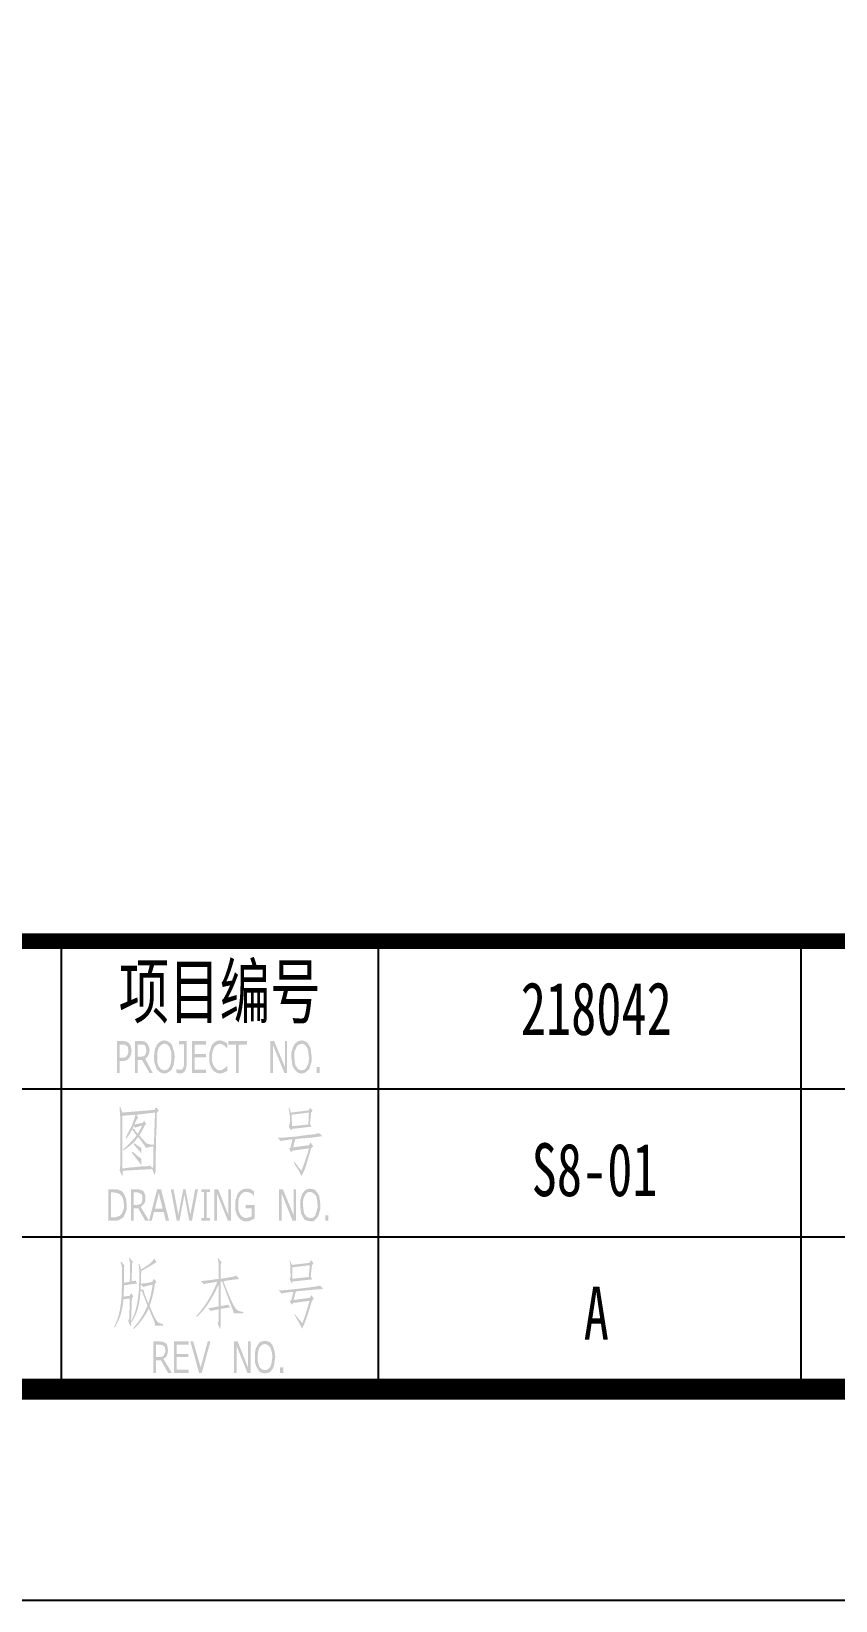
# Model space of a CAD drawing. Header units: millimetres. Extents: x 1621 to 2881, y 1542 to 1880.
# Drawn here: x 2799.8 to 2837.8, y 1583.3 to 1657.5 of the extents above; entities that cross this region are included whole.
import ezdxf
from ezdxf.enums import TextEntityAlignment as Align

# ---------------------------------------------------------------- set-up
doc = ezdxf.new("R2010")
doc.units = ezdxf.units.MM
doc.layers.add('CCCC', color=7, linetype='Continuous')
doc.styles.get("Standard").update_dxf_attribs({"font": '', "width": 0.7})
doc.styles.get('Standard').set_extended_font_data('仿宋_GB2312')

# ---------------------------------------------------------------- blocks, each defined once
blk = doc.blocks.new('tk')
h = blk.add_hatch(color=256)
h.paths.add_polyline_path([(343.209, -270.622), (343.08, -270.545), (342.926, -270.519), (342.643, -270.519), (342.643, -272.036), (342.771, -272.036), (342.771, -271.471), (342.926, -271.471), (342.977, -271.471), (343.131, -271.419), (343.234, -271.316), (342.771, -271.316), (342.771, -270.699), (342.926, -270.699), (343.234, -270.648)])
h.paths.add_polyline_path([(343.234, -270.648), (342.926, -270.699), (343.029, -270.699), (343.131, -270.776), (343.157, -270.802), (343.183, -270.982), (343.183, -271.059), (343.131, -271.213), (343.054, -271.291), (342.9, -271.316), (343.234, -271.316), (343.311, -271.162), (343.337, -270.982), (343.311, -270.802)])
h.paths.add_polyline_path([(343.954, -270.545), (343.8, -270.519), (343.491, -270.519), (343.491, -272.036), (343.62, -272.036), (343.62, -271.419), (343.826, -271.419), (343.98, -271.368), (343.62, -271.265), (343.62, -270.699), (343.8, -270.699), (344.083, -270.648), (344.057, -270.622)])
h.paths.add_polyline_path([(344.16, -270.802), (344.083, -270.648), (343.8, -270.699), (343.929, -270.699), (344.006, -270.802), (344.031, -270.956), (344.031, -271.033), (343.98, -271.188), (343.929, -271.239), (343.774, -271.265), (343.62, -271.265), (343.98, -271.368), (344.083, -271.265), (344.16, -271.111), (344.186, -270.931)])
h.paths.add_polyline_path([(343.98, -271.368), (343.826, -271.419), (344.186, -272.036), (344.34, -272.036)])
h.paths.add_polyline_path([(345.137, -270.596), (345.009, -270.519), (344.88, -270.493), (344.751, -270.519), (344.623, -270.596), (344.52, -270.699), (344.52, -270.751), (344.443, -270.879), (344.417, -271.059), (344.391, -271.291), (344.391, -271.342), (344.417, -271.548), (344.469, -271.702), (344.52, -271.856), (344.623, -271.959), (344.88, -271.908), (344.854, -271.908), (344.726, -271.856), (344.623, -271.728), (344.597, -271.676), (344.546, -271.496), (344.546, -271.291), (344.546, -271.162), (344.571, -270.982), (344.623, -270.828), (344.649, -270.802), (344.751, -270.699), (344.88, -270.648)])
h.paths.add_polyline_path([(345.24, -270.699), (345.137, -270.596), (344.88, -270.648), (344.906, -270.648), (345.034, -270.699), (345.137, -270.828), (345.163, -270.905), (345.214, -271.059), (345.214, -271.291), (345.214, -271.393), (345.189, -271.599), (345.137, -271.728), (345.111, -271.779), (345.009, -271.882), (344.88, -271.908), (344.623, -271.959), (344.751, -272.036), (344.88, -272.062), (345.009, -272.036), (345.137, -271.959), (345.24, -271.856), (345.24, -271.831), (345.317, -271.676), (345.343, -271.496), (345.369, -271.291), (345.369, -271.239), (345.343, -271.033), (345.291, -270.853)])
h.paths.add_polyline_path([(345.934, -270.519), (345.574, -270.519), (345.574, -270.673), (345.806, -270.673), (345.806, -271.573), (345.806, -271.702), (345.754, -271.831), (345.754, -271.856), (345.626, -271.882), (345.857, -271.933), (345.909, -271.831), (345.934, -271.651)])
h.paths.add_polyline_path([(345.857, -271.933), (345.626, -271.882), (345.6, -271.882), (345.446, -271.856), (345.446, -272.011), (345.497, -272.036), (345.626, -272.062), (345.754, -272.036)])
h.paths.add_polyline_path([(346.86, -270.519), (346.191, -270.519), (346.191, -272.036), (346.86, -272.036), (346.86, -271.882), (346.32, -271.882), (346.32, -271.291), (346.86, -271.291), (346.86, -271.136), (346.32, -271.136), (346.32, -270.699), (346.86, -270.699)])
h.paths.add_polyline_path([(347.863, -270.648), (347.503, -270.648), (347.606, -270.673), (347.734, -270.751), (347.837, -270.853), (347.863, -270.853)], flags=17)
h.paths.add_polyline_path([(347.76, -270.571), (347.631, -270.519), (347.503, -270.493), (347.349, -270.519), (347.246, -270.596), (347.143, -270.699), (347.117, -270.751), (347.066, -270.905), (347.014, -271.085), (347.014, -271.291), (347.014, -271.342), (347.014, -271.548), (347.066, -271.702), (347.143, -271.856), (347.246, -271.959), (347.374, -272.036), (347.503, -272.062), (347.657, -272.036), (347.709, -272.011), (347.863, -271.933), (347.503, -271.908), (347.451, -271.908), (347.349, -271.856), (347.246, -271.728), (347.194, -271.651), (347.143, -271.496), (347.143, -271.291), (347.143, -271.162), (347.169, -270.982), (347.246, -270.828), (347.246, -270.802), (347.374, -270.699), (347.503, -270.648), (347.863, -270.648)])
h.paths.add_polyline_path([(347.863, -271.702), (347.837, -271.702), (347.786, -271.779), (347.657, -271.856), (347.631, -271.882), (347.503, -271.908), (347.863, -271.933)], flags=17)
h.paths.add_polyline_path([(348.788, -270.519), (347.914, -270.519), (347.914, -270.699), (348.274, -270.699), (348.274, -272.036), (348.403, -272.036), (348.403, -270.699), (348.788, -270.699)])
h.paths.add_polyline_path([(350.074, -270.519), (349.894, -270.519), (349.894, -272.036), (350.023, -272.036), (350.023, -270.725)])
h.paths.add_polyline_path([(350.074, -270.519), (350.023, -270.725), (350.563, -272.036), (350.588, -271.753)])
h.paths.add_polyline_path([(350.691, -270.519), (350.588, -270.519), (350.588, -271.753), (350.563, -272.036), (350.691, -272.036)])
h.paths.add_polyline_path([(351.643, -270.596), (351.514, -270.519), (351.386, -270.493), (351.231, -270.519), (351.128, -270.596), (351.026, -270.699), (351, -270.751), (350.948, -270.879), (350.897, -271.059), (350.897, -271.291), (350.897, -271.342), (350.923, -271.548), (350.948, -271.702), (351.026, -271.856), (351.128, -271.959), (351.386, -271.908), (351.334, -271.908), (351.206, -271.856), (351.128, -271.728), (351.077, -271.676), (351.051, -271.496), (351.026, -271.291), (351.026, -271.162), (351.051, -270.982), (351.128, -270.828), (351.128, -270.802), (351.231, -270.699), (351.386, -270.648)])
h.paths.add_polyline_path([(351.72, -270.699), (351.643, -270.596), (351.386, -270.648), (351.411, -270.648), (351.54, -270.699), (351.617, -270.828), (351.668, -270.905), (351.694, -271.059), (351.72, -271.291), (351.72, -271.393), (351.694, -271.599), (351.617, -271.728), (351.617, -271.779), (351.514, -271.882), (351.386, -271.908), (351.128, -271.959), (351.231, -272.036), (351.386, -272.062), (351.514, -272.036), (351.617, -271.959), (351.72, -271.856), (351.746, -271.831), (351.797, -271.676), (351.848, -271.496), (351.848, -271.291), (351.848, -271.239), (351.823, -271.033), (351.797, -270.853)])
h.paths.add_polyline_path([(352.234, -271.753), (352.08, -271.753), (352.08, -272.036), (352.234, -272.036)])
h = blk.add_hatch(color=256)
h.paths.add_polyline_path([(344.443, -273.908), (342.9, -273.908), (342.797, -273.625), (342.771, -273.651), (342.771, -273.753), (342.797, -274.113), (342.797, -276.453), (342.771, -276.659), (342.9, -276.942), (342.926, -276.659), (344.314, -276.582), (342.9, -276.556), (342.9, -274.062), (343.517, -274.011), (343.569, -274.011)])
h.paths.add_polyline_path([(344.494, -273.651), (344.417, -273.779), (342.9, -273.908), (344.443, -273.908), (344.391, -275.425), (344.237, -275.425), (343.954, -275.476), (344.366, -275.502), (344.366, -275.528), (344.366, -276.042), (344.366, -276.376), (344.34, -276.531), (342.9, -276.556), (344.314, -276.582), (344.417, -276.865), (344.469, -276.711), (344.469, -276.685), (344.469, -276.608), (344.469, -276.453), (344.469, -276.222), (344.469, -275.913), (344.494, -275.528), (344.494, -275.065), (344.52, -274.551), (344.52, -273.933), (344.623, -273.805)])
h.paths.add_polyline_path([(343.569, -274.011), (343.517, -274.011), (343.44, -274.268), (343.337, -274.551), (343.183, -274.833), (343.054, -275.091), (343.08, -275.142), (343.234, -274.936), (343.363, -274.705), (343.466, -274.679), (343.389, -274.679), (343.44, -274.525), (343.826, -274.525), (343.954, -274.525), (343.466, -274.473), (343.569, -274.242), (343.646, -274.165)], flags=17)
h.paths.add_polyline_path([(344.031, -274.448), (343.929, -274.293), (343.851, -274.396), (343.466, -274.473), (343.954, -274.525)], flags=17)
h.paths.add_polyline_path([(343.954, -274.525), (343.826, -274.525), (343.774, -274.653), (343.62, -274.911), (343.569, -274.988), (343.646, -275.065), (343.749, -275.193), (343.954, -275.476), (344.237, -275.425), (344.057, -275.373), (343.929, -275.245), (343.697, -274.988), (343.8, -274.833)], flags=17)
h.paths.add_polyline_path([(343.826, -274.525), (343.44, -274.525), (343.491, -274.628), (343.569, -274.602)], flags=16)
h.paths.add_polyline_path([(343.466, -274.679), (343.363, -274.705), (343.414, -274.782), (343.569, -274.988), (343.62, -274.911), (343.517, -274.782)], flags=16)
h.paths.add_polyline_path([(343.646, -275.065), (343.569, -274.988), (343.491, -275.091), (343.311, -275.296), (343.106, -275.502), (342.926, -275.656), (342.926, -275.708), (343.054, -275.631), (343.26, -275.476), (343.466, -275.296)], flags=17)
h.paths.add_polyline_path([(343.8, -275.579), (343.697, -275.528), (343.466, -275.348), (343.44, -275.425), (343.646, -275.656), (343.8, -275.836)], flags=17)
h.paths.add_polyline_path([(343.62, -275.965), (343.389, -275.759), (343.337, -275.811), (343.466, -275.965), (343.646, -276.196), (343.8, -276.402), (343.8, -276.093)], flags=17)
h.paths.add_polyline_path([(344.366, -275.502), (343.954, -275.476), (344.006, -275.579)], flags=17)
h.paths.add_polyline_path([(344.211, -276.428), (344.16, -276.428), (344.031, -276.453), (343.826, -276.453), (343.594, -276.479), (343.286, -276.505), (342.9, -276.556), (344.34, -276.531)], flags=17)
h.paths.add_polyline_path([(351.9, -273.805), (351.771, -273.676), (351.72, -273.805), (350.871, -273.908), (351.823, -273.908)])
h.paths.add_polyline_path([(351.823, -273.908), (351.72, -273.908), (351.694, -274.473), (350.923, -274.551), (350.768, -274.576), (350.871, -274.756), (350.923, -274.679), (351.848, -274.576), (351.771, -274.448)])
h.paths.add_polyline_path([(351.72, -273.908), (350.871, -273.908), (350.794, -273.676), (350.768, -273.702), (350.768, -273.728), (350.82, -274.062), (350.82, -274.396), (350.768, -274.576), (350.923, -274.551), (350.897, -274.011)])
h.paths.add_polyline_path([(352.26, -275.039), (352.363, -275.039), (352.208, -274.885), (352.157, -274.885), (351.977, -274.936), (351.694, -274.962), (351.308, -275.013), (351.154, -275.039), (350.82, -275.065), (350.563, -275.091), (350.383, -275.091), (351.591, -275.116), (351.874, -275.091), (352.08, -275.065)])
h.paths.add_polyline_path([(351.257, -275.142), (351.591, -275.116), (350.383, -275.091), (350.254, -275.091), (350.383, -275.271), (350.408, -275.245), (350.588, -275.219), (350.948, -275.168), (351.077, -275.168)])
h.paths.add_polyline_path([(351.077, -275.168), (350.948, -275.168), (350.846, -275.579), (350.974, -275.553)])
h.paths.add_polyline_path([(351.926, -275.502), (351.797, -275.322), (351.72, -275.451), (350.974, -275.553), (350.846, -275.579), (350.794, -275.605), (351.72, -275.605), (351.668, -275.811), (351.54, -276.196), (351.437, -276.479), (351.36, -276.659), (351.488, -276.685), (351.591, -276.402), (351.694, -276.042), (351.823, -275.605)])
h.paths.add_polyline_path([(351.72, -275.605), (350.794, -275.605), (350.871, -275.785), (350.948, -275.708)], flags=17)
h.paths.add_polyline_path([(351.026, -276.222), (351, -276.248), (351.077, -276.402), (351.257, -276.685), (351.36, -276.916), (351.386, -276.865), (351.488, -276.685), (351.36, -276.659)])
h = blk.add_hatch(color=256)
h.paths.add_polyline_path([(342.771, -277.585), (342.643, -277.533), (342.489, -277.533), (342.231, -277.533), (342.231, -279.025), (342.489, -279.025), (342.643, -279.025), (342.771, -278.973), (342.9, -278.896), (342.36, -278.87), (342.36, -277.688), (342.489, -277.688), (342.849, -277.611)])
h.paths.add_polyline_path([(342.951, -277.713), (342.849, -277.611), (342.489, -277.688), (342.643, -277.713), (342.771, -277.765), (342.849, -277.842), (342.9, -277.919), (342.951, -278.073), (342.977, -278.279), (342.977, -278.408), (342.926, -278.588), (342.849, -278.716), (342.771, -278.793), (342.643, -278.845), (342.489, -278.87), (342.36, -278.87), (342.9, -278.896), (342.977, -278.819), (342.977, -278.793), (343.054, -278.639), (343.106, -278.485), (343.106, -278.279), (343.106, -278.228), (343.08, -278.022), (343.029, -277.868)])
h.paths.add_polyline_path([(343.749, -277.559), (343.594, -277.533), (343.311, -277.533), (343.311, -279.025), (343.44, -279.025), (343.44, -278.433), (343.646, -278.433), (343.774, -278.382), (343.8, -278.356), (343.44, -278.279), (343.44, -277.688), (343.62, -277.688), (343.903, -277.636), (343.877, -277.611)])
h.paths.add_polyline_path([(343.903, -277.636), (343.62, -277.688), (343.723, -277.713), (343.826, -277.791), (343.851, -277.945), (343.851, -278.022), (343.8, -278.202), (343.723, -278.253), (343.594, -278.279), (343.44, -278.279), (343.8, -278.356), (343.903, -278.253), (343.98, -278.125), (343.98, -277.945), (343.98, -277.791)])
h.paths.add_polyline_path([(343.774, -278.382), (343.646, -278.433), (343.98, -279.025), (344.16, -279.025)])
h.paths.add_polyline_path([(344.726, -277.533), (344.546, -277.533), (344.16, -279.025), (344.289, -279.025), (344.391, -278.613), (344.854, -278.613), (344.443, -278.459), (344.623, -277.713)])
h.paths.add_polyline_path([(344.726, -277.533), (344.623, -277.713), (344.803, -278.459), (344.443, -278.459), (344.854, -278.613), (344.957, -279.025), (345.111, -279.025)])
h.paths.add_polyline_path([(345.317, -277.533), (345.189, -277.533), (345.471, -279.025), (345.549, -278.742)])
h.paths.add_polyline_path([(345.883, -277.533), (345.78, -277.533), (345.549, -278.742), (345.471, -279.025), (345.6, -279.025), (345.831, -277.791)])
h.paths.add_polyline_path([(345.883, -277.533), (345.831, -277.791), (346.063, -279.025), (346.114, -278.742)])
h.paths.add_polyline_path([(346.474, -277.533), (346.346, -277.533), (346.114, -278.742), (346.063, -279.025), (346.191, -279.025)])
h.paths.add_polyline_path([(347.04, -277.533), (346.629, -277.533), (346.629, -277.662), (346.757, -277.662), (346.757, -278.896), (346.629, -278.896), (346.629, -279.025), (347.04, -279.025), (347.04, -278.896), (346.886, -278.896), (346.886, -277.662), (347.04, -277.662)])
h.paths.add_polyline_path([(347.426, -277.533), (347.246, -277.533), (347.246, -279.025), (347.374, -279.025), (347.374, -277.739)])
h.paths.add_polyline_path([(347.426, -277.533), (347.374, -277.739), (347.888, -279.025), (347.914, -278.768)])
h.paths.add_polyline_path([(348.043, -277.533), (347.914, -277.533), (347.914, -278.768), (347.888, -279.025), (348.043, -279.025)])
h.paths.add_polyline_path([(349.02, -277.559), (348.891, -277.508), (348.763, -277.508), (348.737, -277.508), (348.608, -277.533), (348.48, -277.611), (348.377, -277.713), (348.351, -277.739), (348.3, -277.893), (348.248, -278.073), (348.248, -278.279), (348.248, -278.356), (348.248, -278.536), (348.3, -278.716), (348.377, -278.845), (348.403, -278.87), (348.506, -278.973), (348.634, -279.05), (348.763, -279.05), (348.866, -279.05), (348.994, -278.999), (349.148, -278.922), (348.763, -278.896), (348.711, -278.896), (348.583, -278.845), (348.48, -278.742), (348.428, -278.639), (348.377, -278.485), (348.377, -278.279), (348.377, -278.151), (348.403, -277.971), (348.48, -277.816), (348.506, -277.791), (348.608, -277.688), (348.737, -277.662), (349.123, -277.636)])
h.paths.add_polyline_path([(349.123, -277.636), (348.737, -277.662), (348.763, -277.662), (348.891, -277.688), (349.02, -277.739), (349.123, -277.868)], flags=17)
h.paths.add_polyline_path([(349.148, -278.279), (348.737, -278.279), (348.737, -278.433), (349.02, -278.433), (349.02, -278.819), (348.891, -278.87), (348.763, -278.896), (349.148, -278.922)], flags=17)
h.paths.add_polyline_path([(350.486, -277.533), (350.306, -277.533), (350.306, -279.025), (350.434, -279.025), (350.434, -277.739)])
h.paths.add_polyline_path([(350.486, -277.533), (350.434, -277.739), (350.948, -279.025), (351, -278.768)])
h.paths.add_polyline_path([(351.103, -277.533), (351, -277.533), (351, -278.768), (350.948, -279.025), (351.103, -279.025)])
h.paths.add_polyline_path([(351.926, -277.533), (351.771, -277.508), (351.643, -277.533), (351.54, -277.585), (351.437, -277.713), (351.411, -277.739), (351.36, -277.893), (351.308, -278.073), (351.308, -278.279), (351.308, -278.331), (351.334, -278.536), (351.36, -278.716), (351.437, -278.845), (351.514, -278.973), (351.771, -278.896), (351.746, -278.896), (351.617, -278.845), (351.54, -278.742), (351.488, -278.665), (351.463, -278.485), (351.437, -278.279), (351.437, -278.151), (351.463, -277.971), (351.54, -277.816), (351.54, -277.791), (351.643, -277.688), (351.771, -277.662), (352.028, -277.585)])
h.paths.add_polyline_path([(352.028, -277.585), (351.771, -277.662), (351.797, -277.662), (351.926, -277.713), (352.028, -277.816), (352.08, -277.893), (352.106, -278.073), (352.131, -278.279), (352.131, -278.408), (352.08, -278.588), (352.028, -278.742), (352.028, -278.768), (351.926, -278.87), (351.771, -278.896), (351.514, -278.973), (351.643, -279.025), (351.771, -279.05), (351.926, -279.05), (352.028, -278.973), (352.131, -278.845), (352.157, -278.819), (352.208, -278.665), (352.26, -278.485), (352.26, -278.279), (352.26, -278.228), (352.234, -278.022), (352.208, -277.842), (352.131, -277.713)])
h.paths.add_polyline_path([(352.646, -278.768), (352.491, -278.768), (352.491, -279.025), (352.646, -279.025)])
h = blk.add_hatch(color=256)
h.paths.add_polyline_path([(343.373, -282.025), (343.434, -282.017), (343.487, -282.01), (343.532, -282.006), (343.57, -282.003), (343.6, -282.002), (342.97, -281.959), (342.97, -281.417), (342.969, -281.38), (342.971, -281.263), (342.985, -281.19), (343.01, -281.16), (342.84, -280.959), (342.81, -281.002), (342.834, -281.058), (342.86, -281.14), (342.875, -281.226), (342.88, -281.316), (342.88, -281.66), (342.88, -281.666), (342.88, -281.709), (342.879, -281.765), (342.879, -281.833), (342.878, -281.913), (342.877, -282.006), (342.876, -282.111), (342.874, -282.229), (342.872, -282.359), (342.87, -282.502), (342.868, -282.541), (342.86, -282.64), (342.96, -282.617), (342.962, -282.555), (342.965, -282.469), (342.967, -282.381), (342.969, -282.288), (342.969, -282.19), (342.97, -282.088), (343.055, -282.074), (343.146, -282.059), (343.229, -282.045), (343.305, -282.034)])
h.paths.add_polyline_path([(343.521, -281.847), (343.5, -281.864), (343.44, -281.878), (343.34, -281.888), (343.25, -281.917), (342.97, -281.959), (343.6, -282.002)], flags=17)
h.paths.add_polyline_path([(343.35, -281.302), (343.349, -281.175), (343.357, -281.078), (343.374, -281.01), (343.4, -280.974), (343.24, -280.774), (343.21, -280.816), (343.221, -280.844), (343.241, -280.918), (343.255, -281.002), (343.261, -281.098), (343.26, -281.203), (343.25, -281.917), (343.34, -281.888)])
h.paths.add_polyline_path([(343.42, -282.602), (343.32, -282.445), (343.25, -282.574), (342.96, -282.617), (342.86, -282.64), (342.851, -282.735), (342.842, -282.829), (342.831, -282.921), (342.819, -283.01), (342.806, -283.097), (342.792, -283.182), (342.776, -283.265), (342.76, -283.345), (342.748, -283.401), (342.726, -283.486), (342.703, -283.569), (342.677, -283.651), (342.648, -283.733), (342.618, -283.812), (342.584, -283.891), (342.548, -283.969), (342.51, -284.045), (342.54, -284.074), (342.553, -284.052), (342.598, -283.976), (342.64, -283.898), (342.679, -283.821), (342.716, -283.745), (342.748, -283.667), (342.779, -283.59), (342.805, -283.514), (342.829, -283.436), (342.85, -283.359), (342.87, -283.268), (342.889, -283.17), (342.907, -283.077), (342.922, -282.987), (342.934, -282.903), (342.943, -282.822), (342.95, -282.745), (343.25, -282.703), (343.35, -282.703)])
h.paths.add_polyline_path([(343.35, -282.703), (343.25, -282.703), (343.23, -283.517), (343.23, -283.537), (343.222, -283.648), (343.202, -283.723), (343.17, -283.76), (343.27, -284.002), (343.282, -284.02), (343.297, -284.006), (343.306, -283.933), (343.31, -283.802), (343.359, -283.799), (343.31, -283.773)], flags=17)
h.paths.add_polyline_path([(344.426, -281.042), (344.474, -281.011), (344.509, -280.988), (344.399, -280.802), (344.379, -280.845), (344.363, -280.881), (344.325, -280.931), (344.267, -280.99), (344.189, -281.06), (344.187, -281.062), (344.135, -281.102), (344.08, -281.141), (344.024, -281.181), (343.966, -281.219), (343.906, -281.257), (343.844, -281.294), (343.78, -281.331), (343.898, -281.346), (343.96, -281.312), (344.02, -281.278), (344.08, -281.246), (344.137, -281.212), (344.194, -281.178), (344.249, -281.145), (344.285, -281.125), (344.362, -281.08)])
h.paths.add_polyline_path([(343.79, -281.402), (343.835, -281.379), (343.898, -281.346), (343.78, -281.331), (343.7, -281.06), (343.66, -281.074), (343.665, -281.094), (343.678, -281.155), (343.687, -281.233), (343.694, -281.326), (343.698, -281.435), (343.7, -281.56), (343.7, -281.57), (343.699, -281.658), (343.698, -281.748), (343.697, -281.838), (343.695, -281.929), (343.692, -282.021), (343.78, -282.002)])
h.paths.add_polyline_path([(344.509, -281.917), (344.379, -281.773), (344.319, -281.917), (344.286, -281.924), (344.216, -281.94), (344.149, -281.954), (344.083, -281.966), (344.019, -281.976), (343.957, -281.985), (343.896, -281.992), (343.837, -281.998), (343.78, -282.002), (343.692, -282.021), (344.329, -282.045), (344.327, -282.063), (344.316, -282.148), (344.303, -282.233), (344.288, -282.318), (344.271, -282.404), (344.252, -282.49), (344.231, -282.577), (344.209, -282.665), (344.184, -282.753), (344.158, -282.841), (344.13, -282.931), (344.049, -282.941), (344.09, -283.045), (344.062, -283.11), (344.028, -283.185), (343.993, -283.257), (343.957, -283.329), (343.919, -283.4), (343.88, -283.469), (343.839, -283.538), (343.797, -283.605), (343.754, -283.671), (343.709, -283.736), (343.663, -283.8), (343.615, -283.863), (343.566, -283.924), (343.515, -283.985), (343.463, -284.044), (343.41, -284.102), (343.439, -284.145), (343.469, -284.118), (343.523, -284.067), (343.576, -284.014), (343.628, -283.959), (343.678, -283.903), (343.727, -283.845), (343.775, -283.785), (343.821, -283.724), (343.867, -283.661), (343.911, -283.596), (343.954, -283.53), (343.995, -283.462), (344.036, -283.392), (344.075, -283.321), (344.112, -283.248), (344.149, -283.174), (344.235, -283.169), (344.189, -283.059), (344.197, -283.037), (344.227, -282.946), (344.255, -282.856), (344.281, -282.768), (344.306, -282.68), (344.328, -282.592), (344.349, -282.506), (344.369, -282.42), (344.386, -282.335), (344.402, -282.251), (344.416, -282.167), (344.429, -282.085), (344.439, -282.002)])
h.paths.add_polyline_path([(344.142, -282.09), (344.229, -282.069), (344.329, -282.045), (343.77, -282.045), (343.889, -282.16), (343.915, -282.15), (343.953, -282.139), (344.004, -282.125), (344.067, -282.108)], flags=16)
h.paths.add_polyline_path([(343.77, -282.045), (344.329, -282.045), (343.692, -282.021), (343.688, -282.114), (343.684, -282.208), (343.68, -282.302), (343.782, -282.337), (343.822, -282.376), (343.869, -282.474), (343.871, -282.479), (343.894, -282.537), (343.918, -282.602), (343.946, -282.675), (343.977, -282.755), (344.012, -282.844), (344.049, -282.941), (344.13, -282.931), (344.119, -282.909), (344.08, -282.82), (344.045, -282.736), (344.012, -282.657), (343.984, -282.585), (343.959, -282.517), (343.933, -282.441), (343.911, -282.353), (343.909, -282.288), (343.76, -282.288), (343.764, -282.23), (343.768, -282.14)], flags=17)
h.paths.add_polyline_path([(343.752, -282.439), (343.76, -282.345), (343.782, -282.337), (343.68, -282.302), (343.674, -282.372), (343.665, -282.463), (343.655, -282.553), (343.645, -282.643), (343.633, -282.733), (343.618, -282.822), (343.603, -282.911), (343.587, -283), (343.57, -283.088), (343.557, -283.141), (343.533, -283.228), (343.508, -283.313), (343.48, -283.396), (343.451, -283.476), (343.419, -283.554), (343.384, -283.63), (343.349, -283.702), (343.31, -283.773), (343.359, -283.799), (343.403, -283.723), (343.444, -283.647), (343.482, -283.569), (343.517, -283.493), (343.55, -283.415), (343.579, -283.338), (343.605, -283.259), (343.629, -283.181), (343.65, -283.102), (343.658, -283.063), (343.675, -282.977), (343.692, -282.891), (343.707, -282.803), (343.72, -282.713), (343.732, -282.623), (343.743, -282.532)])
h.paths.add_polyline_path([(344.235, -283.169), (344.149, -283.174), (344.161, -283.203), (344.203, -283.306), (344.241, -283.401), (344.277, -283.487), (344.31, -283.564), (344.339, -283.634), (344.366, -283.694), (344.389, -283.745), (344.424, -283.852), (344.438, -283.935), (344.429, -283.988), (344.819, -283.988), (344.819, -283.916), (344.758, -283.904), (344.689, -283.883), (344.632, -283.859), (344.589, -283.831), (344.575, -283.818), (344.531, -283.768), (344.486, -283.701), (344.439, -283.617), (344.434, -283.607), (344.409, -283.56), (344.381, -283.503), (344.35, -283.435), (344.315, -283.356), (344.276, -283.268)])
h.paths.add_polyline_path([(343.359, -283.799), (343.31, -283.802), (343.34, -283.831)], flags=16)
h.paths.add_polyline_path([(347.925, -281.846), (348.005, -281.834), (348.079, -281.824), (348.146, -281.814), (348.208, -281.806), (348.263, -281.8), (348.313, -281.795), (348.357, -281.791), (348.395, -281.788), (348.427, -281.788), (348.287, -281.617), (348.282, -281.625), (348.268, -281.633), (348.243, -281.643), (348.207, -281.653), (348.161, -281.665), (348.105, -281.678), (348.038, -281.691), (347.961, -281.706), (347.873, -281.721), (347.775, -281.738), (347.667, -281.756), (347.547, -281.773), (347.443, -281.776), (347.349, -281.791), (347.26, -281.803), (347.177, -281.816), (347.097, -281.827), (347.024, -281.836), (346.956, -281.846), (346.892, -281.853), (346.833, -281.859), (346.78, -281.864), (346.732, -281.869), (346.689, -281.871), (346.651, -281.873), (346.618, -281.874), (346.747, -282.031), (346.762, -282.024), (346.788, -282.017), (346.824, -282.008), (346.872, -281.999), (346.93, -281.987), (346.999, -281.976), (347.08, -281.962), (347.172, -281.949), (347.274, -281.933), (347.387, -281.917), (347.547, -281.902), (347.617, -281.902), (347.677, -281.888), (347.749, -281.876), (347.84, -281.861)])
h.paths.add_polyline_path([(347.547, -281.259), (347.546, -281.195), (347.551, -281.088), (347.569, -281.024), (347.597, -281.002), (347.427, -280.788), (347.407, -280.831), (347.415, -280.852), (347.433, -280.919), (347.447, -281.002), (347.455, -281.101), (347.457, -281.217), (347.457, -281.775), (347.547, -281.773)])
h.paths.add_polyline_path([(347.547, -281.902), (347.387, -281.917), (347.363, -281.977), (347.457, -282.031), (347.457, -283.074), (347.547, -283.059)])
h.paths.add_polyline_path([(347.457, -282.031), (347.363, -281.977), (347.329, -282.057), (347.295, -282.136), (347.259, -282.215), (347.223, -282.291), (347.187, -282.367), (347.149, -282.441), (347.111, -282.515), (347.071, -282.587), (347.032, -282.658), (346.991, -282.728), (346.951, -282.797), (346.908, -282.864), (346.865, -282.931), (346.823, -282.996), (346.778, -283.06), (346.733, -283.123), (346.687, -283.185), (346.641, -283.245), (346.594, -283.305), (346.546, -283.363), (346.497, -283.42), (346.448, -283.476), (346.398, -283.531), (346.418, -283.588), (346.461, -283.547), (346.511, -283.496), (346.561, -283.446), (346.61, -283.393), (346.658, -283.338), (346.706, -283.283), (346.753, -283.225), (346.8, -283.167), (346.845, -283.107), (346.89, -283.045), (346.936, -282.982), (346.979, -282.918), (347.023, -282.852), (347.065, -282.785), (347.107, -282.715), (347.149, -282.645), (347.189, -282.574), (347.23, -282.501), (347.269, -282.426), (347.308, -282.35), (347.346, -282.272), (347.384, -282.193), (347.42, -282.112)])
h.paths.add_polyline_path([(347.92, -283.137), (347.963, -283.132), (347.997, -283.131), (347.897, -282.988), (347.89, -282.994), (347.861, -283.005), (347.812, -283.017), (347.744, -283.03), (347.656, -283.044), (347.547, -283.059), (347.457, -283.074), (347.379, -283.092), (347.295, -283.11), (347.219, -283.125), (347.152, -283.137), (347.091, -283.147), (347.039, -283.154), (346.994, -283.158), (346.958, -283.16), (347.077, -283.302), (347.078, -283.302), (347.099, -283.292), (347.138, -283.28), (347.193, -283.266), (347.265, -283.251), (347.353, -283.235), (347.457, -283.217), (347.547, -283.203), (347.554, -283.201), (347.646, -283.182), (347.73, -283.167), (347.803, -283.154), (347.867, -283.144)])
h.paths.add_polyline_path([(347.547, -283.203), (347.457, -283.217), (347.457, -283.574), (347.458, -283.653), (347.452, -283.755), (347.435, -283.828), (347.407, -283.873), (347.517, -284.145), (347.523, -284.144), (347.537, -284.106), (347.544, -284.016), (347.547, -283.873)])
h.paths.add_polyline_path([(348.183, -283.062), (348.141, -282.985), (348.096, -282.894), (348.047, -282.788), (348.036, -282.765), (348.009, -282.707), (347.981, -282.644), (347.951, -282.577), (347.92, -282.505), (347.889, -282.429), (347.857, -282.35), (347.822, -282.266), (347.788, -282.178), (347.752, -282.085), (347.715, -281.989), (347.677, -281.888), (347.617, -281.902), (347.639, -281.962), (347.674, -282.06), (347.709, -282.154), (347.743, -282.246), (347.776, -282.335), (347.807, -282.421), (347.838, -282.504), (347.868, -282.584), (347.897, -282.661), (347.925, -282.735), (347.952, -282.806), (347.978, -282.874), (348.003, -282.94), (348.027, -283.002), (348.029, -283.009), (348.081, -283.146), (348.121, -283.254), (348.146, -283.333), (348.158, -283.382), (348.156, -283.402), (348.616, -283.402), (348.616, -283.345), (348.553, -283.334), (348.473, -283.315), (348.406, -283.292), (348.35, -283.265), (348.307, -283.235), (348.277, -283.203), (348.253, -283.173), (348.22, -283.125)])
h.paths.add_polyline_path([(351.944, -281.031), (351.814, -280.888), (351.754, -281.017), (350.915, -281.117), (351.864, -281.131)])
h.paths.add_polyline_path([(351.764, -281.131), (351.864, -281.131), (350.915, -281.117), (350.825, -280.902), (350.805, -280.917), (350.822, -281.012), (350.835, -281.105), (350.842, -281.192), (350.845, -281.273), (350.845, -281.326), (350.847, -281.416), (350.85, -281.508), (350.855, -281.603), (350.853, -281.665), (350.837, -281.751), (350.805, -281.788), (350.944, -281.773), (350.934, -281.231)])
h.paths.add_polyline_path([(351.884, -281.802), (351.804, -281.674), (351.864, -281.131), (351.764, -281.131), (351.714, -281.688), (350.944, -281.773), (350.805, -281.788), (350.905, -281.974), (350.91, -281.981), (350.941, -281.989), (350.944, -281.902)])
h.paths.add_polyline_path([(352.244, -282.088), (352.226, -282.096), (352.204, -282.103), (352.174, -282.111), (352.136, -282.119), (352.091, -282.127), (352.037, -282.137), (351.977, -282.147), (351.908, -282.157), (351.831, -282.168), (351.748, -282.18), (351.656, -282.191), (351.557, -282.204), (351.449, -282.217), (351.334, -282.231), (351.293, -282.236), (351.194, -282.247), (351.1, -282.258), (351.01, -282.268), (350.925, -282.276), (350.845, -282.284), (350.771, -282.291), (350.7, -282.298), (350.635, -282.303), (350.574, -282.308), (350.518, -282.312), (350.467, -282.315), (350.422, -282.317), (350.38, -282.318), (350.344, -282.318), (351.606, -282.322), (351.688, -282.313), (351.766, -282.306), (351.839, -282.299), (351.909, -282.293), (351.974, -282.287), (352.035, -282.282), (352.092, -282.277), (352.145, -282.273), (352.195, -282.269), (352.24, -282.266), (352.281, -282.264), (352.318, -282.262), (352.351, -282.261), (352.379, -282.26), (352.404, -282.259)])
h.paths.add_polyline_path([(351.238, -282.359), (351.336, -282.349), (351.43, -282.34), (351.52, -282.331), (351.606, -282.322), (350.344, -282.318), (350.312, -282.318), (350.285, -282.316), (350.425, -282.474), (350.437, -282.468), (350.462, -282.461), (350.5, -282.453), (350.55, -282.444), (350.612, -282.434), (350.686, -282.424), (350.774, -282.412), (350.873, -282.401), (350.985, -282.388), (351.105, -282.374), (351.136, -282.371)])
h.paths.add_polyline_path([(351.105, -282.374), (350.985, -282.388), (350.885, -282.788), (350.995, -282.773)])
h.paths.add_polyline_path([(351.954, -282.717), (351.834, -282.545), (351.764, -282.674), (350.995, -282.773), (350.885, -282.788), (350.815, -282.816), (351.754, -282.816), (351.724, -282.92), (351.687, -283.044), (351.653, -283.16), (351.62, -283.267), (351.588, -283.366), (351.559, -283.458), (351.531, -283.542), (351.505, -283.617), (351.482, -283.685), (351.459, -283.744), (351.439, -283.795), (351.421, -283.838), (351.404, -283.873), (351.266, -283.878), (351.303, -283.946), (351.336, -284.011), (351.366, -284.072), (351.394, -284.131), (351.399, -284.124), (351.419, -284.088), (351.441, -284.046), (351.464, -283.998), (351.487, -283.944), (351.512, -283.883), (351.539, -283.817), (351.566, -283.744), (351.595, -283.665), (351.625, -283.581), (351.655, -283.49), (351.688, -283.393), (351.721, -283.29), (351.755, -283.18), (351.79, -283.065), (351.826, -282.944), (351.864, -282.816)])
h.paths.add_polyline_path([(351.754, -282.816), (350.815, -282.816), (350.895, -283.002), (350.985, -282.916)], flags=17)
h.paths.add_polyline_path([(351.055, -283.445), (351.035, -283.474), (351.04, -283.484), (351.092, -283.569), (351.14, -283.652), (351.185, -283.73), (351.227, -283.805), (351.266, -283.878), (351.404, -283.873)], flags=17)
h = blk.add_hatch(color=256)
h.paths.add_polyline_path([(344.931, -284.81), (344.829, -284.759), (344.674, -284.733), (344.366, -284.733), (344.366, -286.225), (344.494, -286.225), (344.494, -285.633), (344.726, -285.633), (344.854, -285.582), (344.854, -285.556), (344.494, -285.479), (344.494, -284.888), (344.674, -284.888), (344.983, -284.836)])
h.paths.add_polyline_path([(344.983, -284.836), (344.674, -284.888), (344.803, -284.913), (344.906, -284.99), (344.931, -285.145), (344.931, -285.222), (344.854, -285.402), (344.803, -285.453), (344.649, -285.479), (344.494, -285.479), (344.854, -285.556), (344.983, -285.453), (345.034, -285.325), (345.06, -285.145), (345.034, -284.99)])
h.paths.add_polyline_path([(344.854, -285.582), (344.726, -285.633), (345.06, -286.225), (345.24, -286.225)])
h.paths.add_polyline_path([(346.037, -284.733), (345.343, -284.733), (345.343, -286.225), (346.037, -286.225), (346.037, -286.07), (345.471, -286.07), (345.471, -285.479), (346.011, -285.479), (346.011, -285.325), (345.471, -285.325), (345.471, -284.888), (346.037, -284.888)])
h.paths.add_polyline_path([(346.243, -284.733), (346.114, -284.733), (346.526, -286.225), (346.603, -285.968)])
h.paths.add_polyline_path([(347.066, -284.733), (346.937, -284.733), (346.603, -285.968), (346.526, -286.225), (346.654, -286.225)])
h.paths.add_polyline_path([(348.351, -284.733), (348.171, -284.733), (348.171, -286.225), (348.3, -286.225), (348.3, -284.939)])
h.paths.add_polyline_path([(348.351, -284.733), (348.3, -284.939), (348.814, -286.225), (348.84, -285.968)])
h.paths.add_polyline_path([(348.968, -284.733), (348.84, -284.733), (348.84, -285.968), (348.814, -286.225), (348.968, -286.225)])
h.paths.add_polyline_path([(349.791, -284.733), (349.637, -284.708), (349.508, -284.733), (349.38, -284.785), (349.303, -284.913), (349.277, -284.939), (349.2, -285.093), (349.174, -285.273), (349.174, -285.479), (349.174, -285.53), (349.174, -285.736), (349.226, -285.916), (349.303, -286.045), (349.38, -286.173), (349.637, -286.096), (349.611, -286.096), (349.483, -286.045), (349.38, -285.942), (349.354, -285.865), (349.303, -285.685), (349.303, -285.479), (349.303, -285.35), (349.328, -285.17), (349.38, -285.016), (349.406, -284.99), (349.508, -284.888), (349.637, -284.862), (349.894, -284.785)])
h.paths.add_polyline_path([(349.997, -284.913), (349.894, -284.785), (349.637, -284.862), (349.663, -284.862), (349.791, -284.913), (349.894, -285.016), (349.92, -285.093), (349.971, -285.273), (349.997, -285.479), (349.971, -285.608), (349.946, -285.788), (349.894, -285.942), (349.868, -285.968), (349.766, -286.07), (349.637, -286.096), (349.38, -286.173), (349.508, -286.225), (349.637, -286.25), (349.791, -286.225), (349.894, -286.173), (349.997, -286.045), (350.023, -286.019), (350.074, -285.865), (350.1, -285.685), (350.126, -285.479), (350.126, -285.428), (350.1, -285.222), (350.048, -285.042)])
h.paths.add_polyline_path([(350.511, -285.968), (350.357, -285.968), (350.357, -286.225), (350.511, -286.225)])
for p, q in [((340, -265.8), (340, -287)), ((355, -265.8), (355, -287)), ((375, -287), (375, -265.8)), ((410, -272.8), (125, -272.8)), ((410, -279.8), (125, -279.8))]:
    blk.add_line(p, q)
at = {"color": 7, "true_color": 0xffffff, "flags": 128}
blk.add_lwpolyline([(420, -297), (0, -297), (0, 0), (420, 0)], close=True, dxfattribs=at)
at = {"const_width": 1, "flags": 128}
blk.add_lwpolyline([(410, -10), (25, -10), (25, -287), (410, -287)], close=True, dxfattribs=at)
at = {"const_width": 0.75}
blk.add_lwpolyline([(410, -265.8), (25, -265.8), (25, -287)], dxfattribs=at)
at = {"width": 0.7}
for s, p in [('项目编号', (347.5, -268.117)), ('A', (365.312, -283.4, -700))]:
    blk.add_text(s, height=2.5, dxfattribs=at).set_placement(p, align=Align.MIDDLE)
at = {"layer": 'CCCC', "width": 0.7}
blk.add_text('218042', height=2.5, dxfattribs=at).set_placement((365.312, -269.006), align=Align.MIDDLE)

msp = doc.modelspace()

# ---------------------------------------------------------------- block references
msp.add_blockref('tk', (2461.183, 1880.267))

# ---------------------------------------------------------------- texts
at = {"layer": 'CCCC', "width": 0.7}
msp.add_text('S8-01', height=2.5, dxfattribs=at).set_placement((2826.415, 1603.656), align=Align.MIDDLE)

doc.saveas('drawing.dxf')
